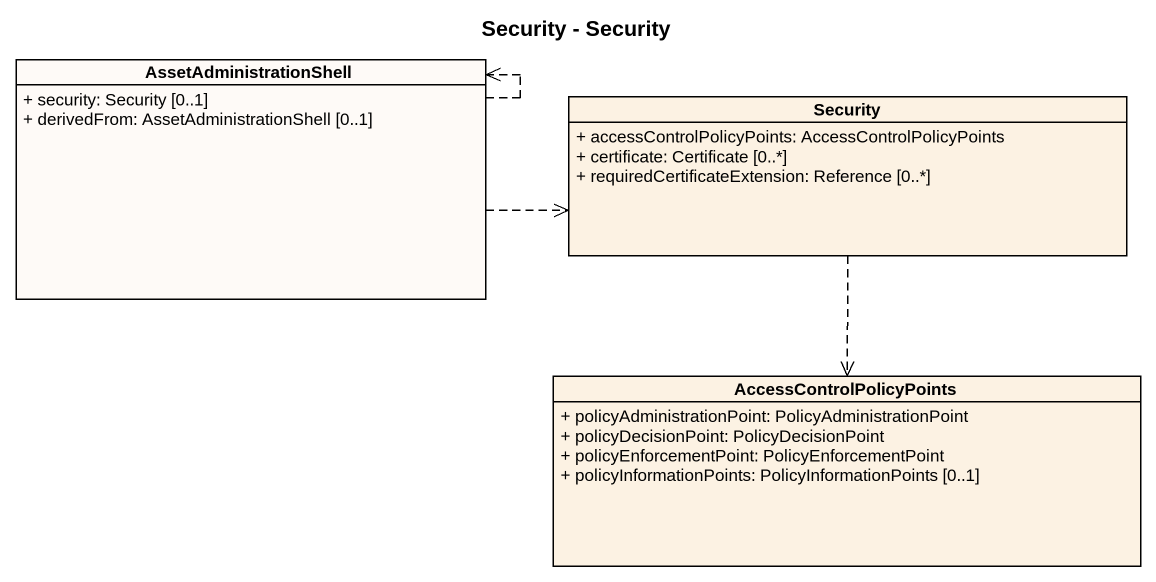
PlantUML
@startuml
title Security - Security
hide circle
hide empty members
skinparam classAttributeIconSize 0
class AssetAdministrationShell #FEFAF7 {
  + security: Security [0..1]
  + derivedFrom: AssetAdministrationShell [0..1]
}
class Security {
  + accessControlPolicyPoints: AccessControlPolicyPoints
  + certificate: Certificate [0..*]
  + requiredCertificateExtension: Reference [0..*]
}
class AccessControlPolicyPoints {
  + policyAdministrationPoint: PolicyAdministrationPoint
  + policyDecisionPoint: PolicyDecisionPoint
  + policyEnforcementPoint: PolicyEnforcementPoint
  + policyInformationPoints: PolicyInformationPoints [0..1]
}
AssetAdministrationShell ..> AssetAdministrationShell
AssetAdministrationShell .right.> Security
Security ..> AccessControlPolicyPoints
@enduml
